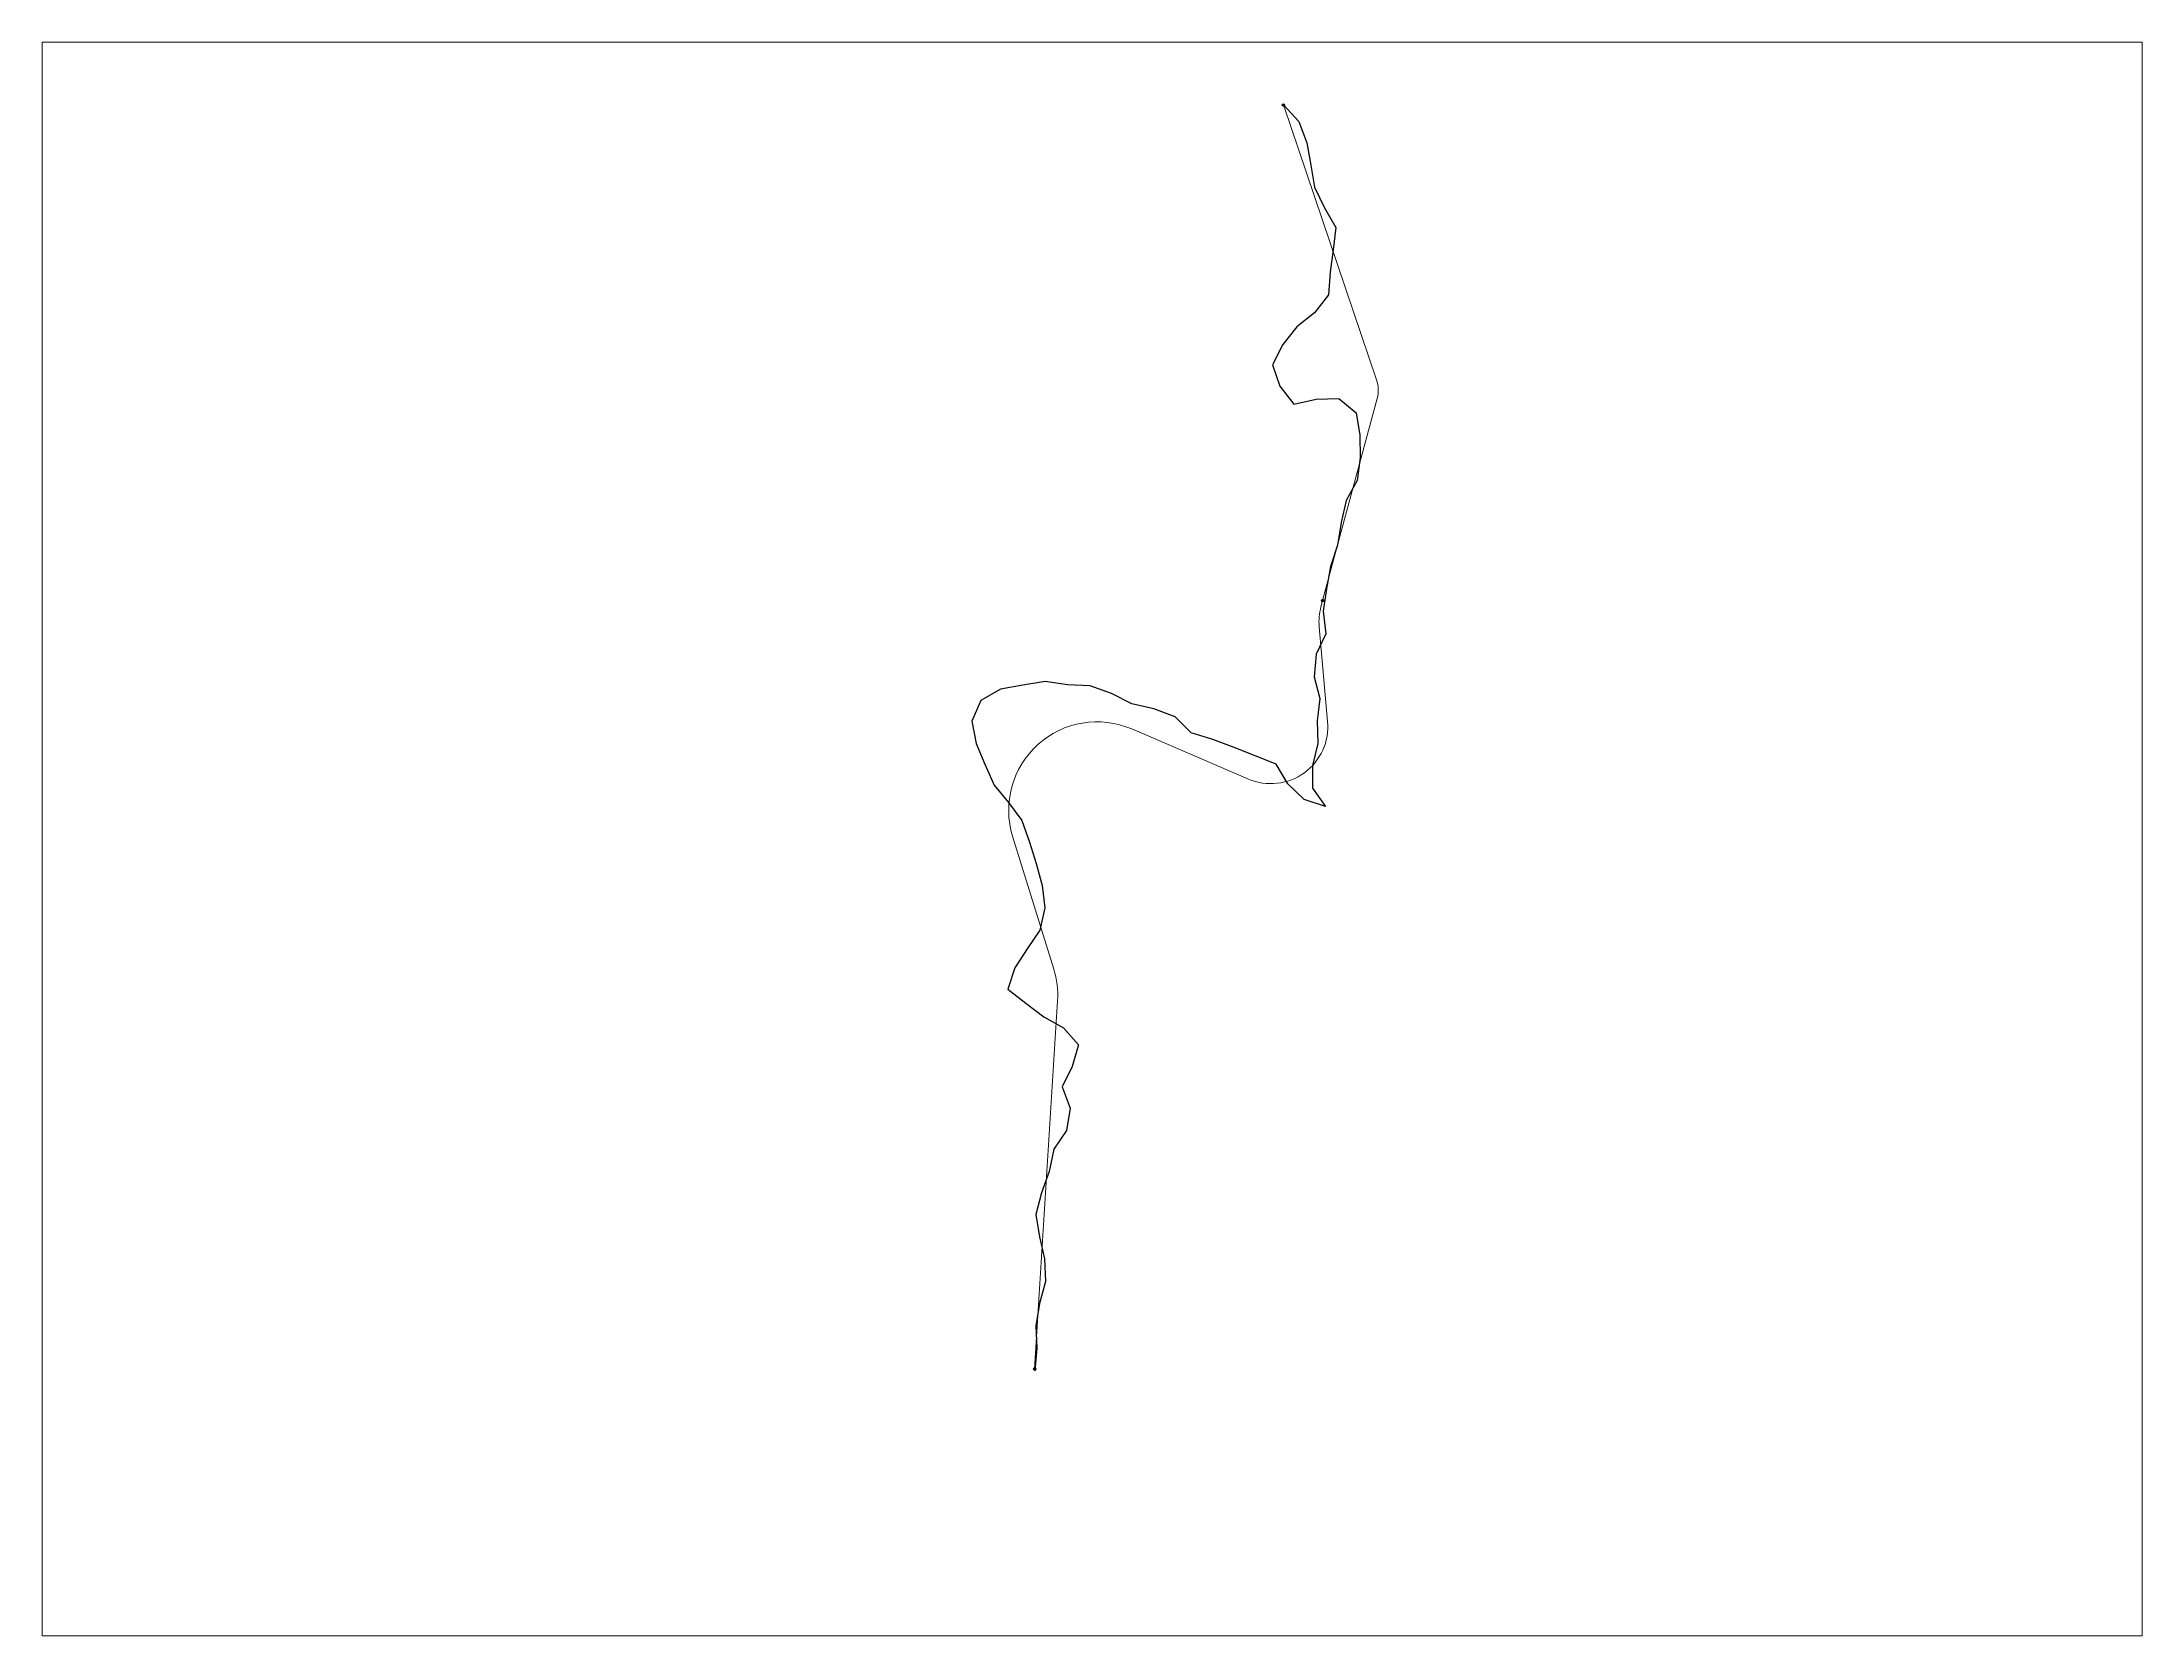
# Paper-space layout 'Layout1' of a CAD drawing. Header units: metres. Extents: x 26 to 231, y 20 to 176.
# The model-space entities are those that its viewports show. They can reach past a viewport. Long polylines and large blocks are cut down to what shows.
import ezdxf

# ---------------------------------------------------------------- set-up
doc = ezdxf.new("R2010")
doc.units = ezdxf.units.M
doc.header["$LTSCALE"] = 0.3
doc.layers.add('LINEA_DE_CEROS', color=61, linetype='Continuous')
doc.layers.add('Linea_Tendencia', color=51, linetype='Continuous', lineweight=20)
doc.layers.add('PTOBLIGADO', color=90, linetype='Continuous', lineweight=30)

msp = doc.modelspace()

# ---------------------------------------------------------------- linework, layer by layer
at = {"layer": 'LINEA_DE_CEROS'}
for points in [[(838041.9, 1190952.7), (838061.8, 1190931.6), (838071.8, 1190904.4), (838076.9, 1190875.8), (838081.9, 1190847.3), (838094.4, 1190821.1), (838108.9, 1190796), (838105.8, 1190767.2), (838101.9, 1190738.5), (838099.7, 1190709.6), (838081.8, 1190686.7), (838059.2, 1190668.6), (838041.1, 1190646.1), (838028.1, 1190620.2), (838037.4, 1190592.7), (838055.5, 1190570), (838083.9, 1190576.3), (838112.8, 1190577.1), (838135.2, 1190558.7), (838139.6, 1190530), (838140.3, 1190501), (838136.4, 1190472.3), (838122.5, 1190446.6), (838115.8, 1190418.2), (838111.2, 1190389.6), (838102.4, 1190361.9), (838097.1, 1190333.4), (838092.8, 1190304.8)], [(838092.8, 1190304.8), (838096.3, 1190276), (838083.8, 1190249.8), (838081.4, 1190220.9), (838088.8, 1190193.2), (838085.1, 1190164.5), (838086, 1190135.5), (838079.3, 1190107.3), (838079.1, 1190078.5), (838096, 1190054.9), (838068.4, 1190063.8), (838047.5, 1190084), (838032.8, 1190109), (838005.8, 1190119.7), (837978.9, 1190130.4), (837951.8, 1190140.9), (837924.1, 1190149.4), (837903.3, 1190169.6), (837876.2, 1190180.1), (837847.9, 1190186.5), (837822.1, 1190199.7), (837794.8, 1190209.5), (837765.8, 1190210.9), (837737.1, 1190215), (837708.5, 1190210.1), (837679.9, 1190205.1), (837654.8, 1190190.7), (837643, 1190164.2), (837648.8, 1190135.8), (837660, 1190109.1), (837671.6, 1190082.5), (837689.9, 1190060), (837707.1, 1190036.9), (837716.9, 1190009.6), (837725.7, 1189982), (837733.3, 1189954), (837736.7, 1189925.2), (837730.3, 1189896.9), (837713.9, 1189873), (837698.1, 1189848.7), (837689.3, 1189821.1), (837712.5, 1189803.6), (837735.4, 1189785.8), (837760.7, 1189771.7), (837779.9, 1189750), (837771.5, 1189722.2), (837758.7, 1189696.2), (837769, 1189669.1), (837764.4, 1189640.4), (837748.1, 1189616.5), (837742, 1189588.1), (837732.5, 1189560.7), (837725, 1189532.9), (837729.7, 1189504.3), (837736.3, 1189476.1), (837737.6, 1189447.1), (837729.6, 1189419.2), (837725.3, 1189390.5), (837726.2, 1189361.8), (837723.7, 1189332.9)]]:
    msp.add_lwpolyline(points, dxfattribs=at)
at = {"layer": 'Linea_Tendencia', "elevation": 1705.3}
msp.add_lwpolyline([(838041.9, 1190952.7), (838161.3, 1190601, -0.148929), (838162.1, 1190577.1), (838092.2, 1190318.4), (838090.1, 1190310.5, 0.08845), (838087.8, 1190284.9), (838098.6, 1190163.8, -0.567506), (837997.2, 1190090.2), (837847.8, 1190154.2, 0.639747), (837695.4, 1190016.9), (837748.1, 1189846.9, -0.091082), (837753, 1189806.3), (837723.5, 1189335.3)], format="xyb", dxfattribs=at)
at = {"layer": 'PTOBLIGADO'}
for centre in [(838041.9, 1190952.7), (838092.2, 1190318.4, 1740), (837723.5, 1189335.3, 1680)]:
    msp.add_circle(centre, 1.49, dxfattribs=at)

psp = doc.layouts.get("Layout1")

# ---------------------------------------------------------------- viewports
at = {"layer": 'Linea_Tendencia', "view_target_point": (837796.99, 1190013.15)}
psp.add_viewport(center=(128.5, 97.5), size=(205.6, 156), view_center_point=(0, 0.29), view_height=2039.5011, dxfattribs=at)

doc.saveas('drawing.dxf')
